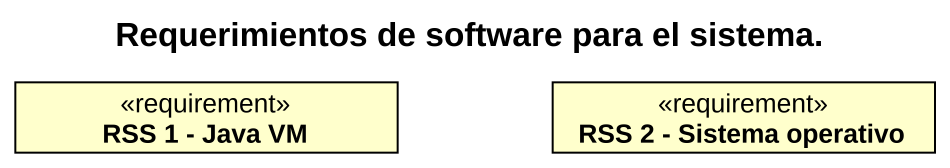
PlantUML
@startuml
title Requerimientos de software para el sistema.
hide circle
hide empty members
class "RSS 1 - Java VM" as RSS_1_Java_VM <<requirement>>
class "RSS 2 - Sistema operativo" as RSS_2_Sistema_operativo <<requirement>>
@enduml
